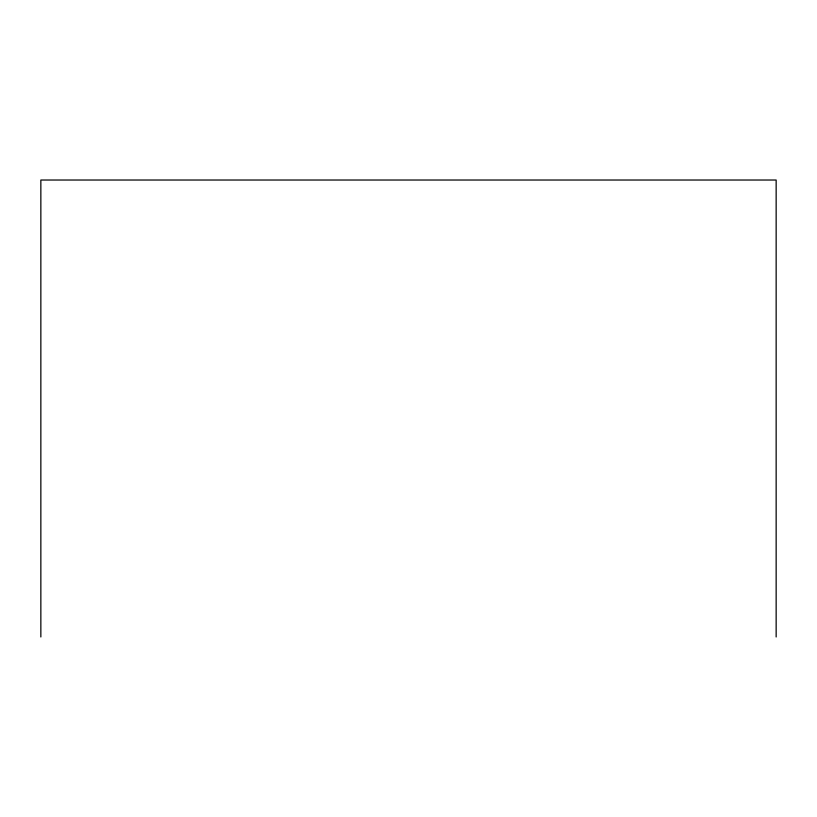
<?xml version="1.0" encoding="UTF-8"?>
<svg xmlns="http://www.w3.org/2000/svg" width="817" height="817" viewBox="0 0 817 817"><rect width="100%" height="100%" fill="white"/><g stroke="black" fill="none" stroke-linecap="round" stroke-linejoin="round"><path stroke-width="1.23" d="M776.15 636.974L776.15 180.026L40.85 180.026L40.85 636.974"/></g></svg>
